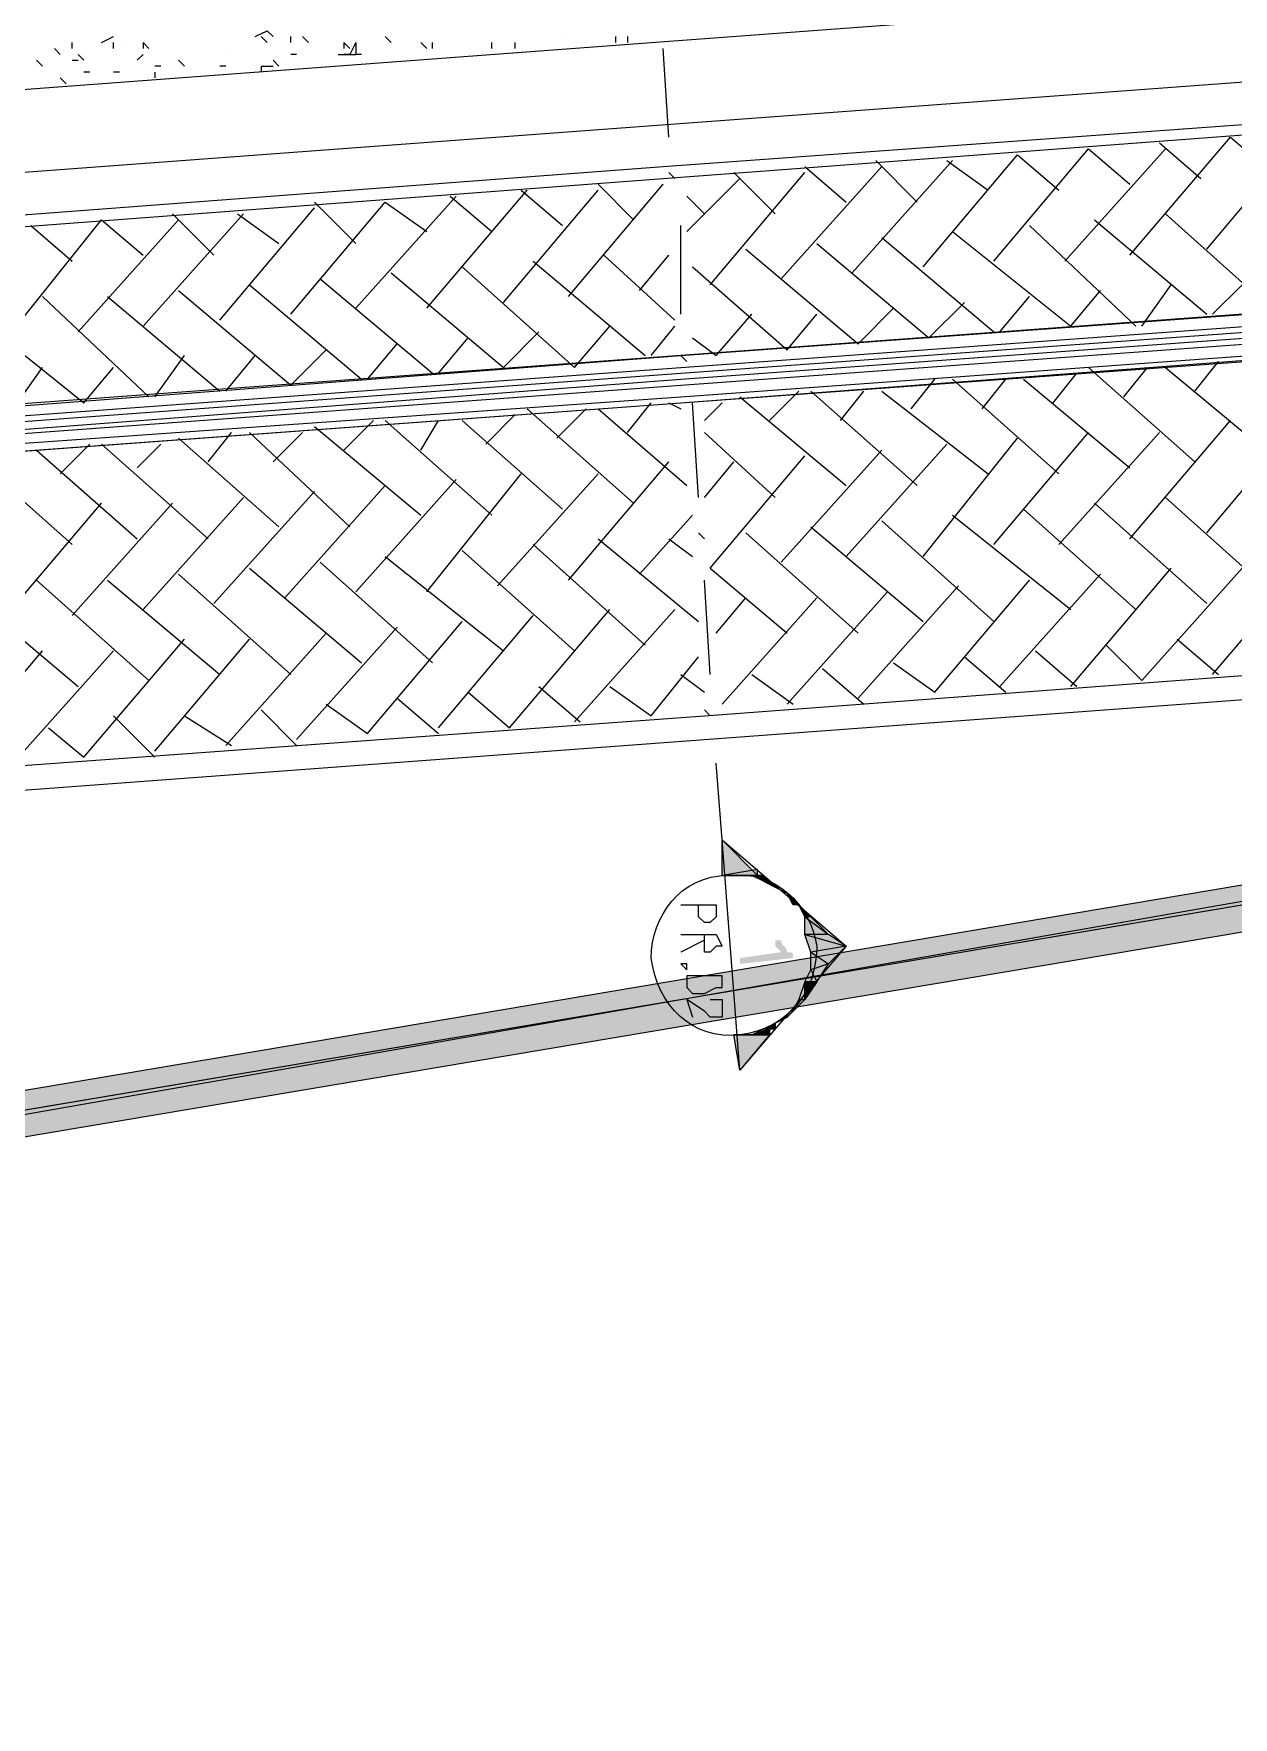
# Model space of a CAD drawing. Header units: millimetres. Extents: x 2928 to 3112, y 1220 to 1280.
# Drawn here: x 3000.504 to 3001.181, y 1261.519 to 1262.469 of the extents above; entities that cross this region are included whole.
import ezdxf

# ---------------------------------------------------------------- set-up
doc = ezdxf.new("R2010")
doc.units = ezdxf.units.MM

msp = doc.modelspace()

# ---------------------------------------------------------------- hatches: boundary and pattern name
at = {"true_color": 0xdd0000}
h = msp.add_hatch(color=12, dxfattribs=at)
h.paths.add_polyline_path([(3002.98886, 1267.45733), (3002.96553, 1267.46066), (3002.68219, 1262.21392)])
h.paths.add_polyline_path([(3002.96553, 1267.46066), (3002.68219, 1262.21392), (3002.65886, 1262.23725)])
h.paths.add_polyline_path([(3002.68219, 1262.21392), (3002.65886, 1262.23725), (2998.68214, 1261.54058)])
h.paths.add_polyline_path([(3002.65886, 1262.23725), (2998.68214, 1261.54058), (2998.7088, 1261.57058)])
h.paths.add_polyline_path([(2998.68214, 1261.54058), (2998.7088, 1261.57058), (2998.98881, 1266.80065)])
h.paths.add_polyline_path([(2998.7088, 1261.57058), (2998.98881, 1266.80065), (2999.01547, 1266.77732)])
h.paths.add_polyline_path([(2998.98881, 1266.80065), (2999.01547, 1266.77732), (3002.97553, 1267.47066)])
h.paths.add_polyline_path([(2999.01547, 1266.77732), (3002.97553, 1267.47066), (3002.97886, 1267.44733)])
at = {"true_color": 0x000007}
h = msp.add_hatch(color=7, dxfattribs=at)
h.paths.add_polyline_path([(3000.89217, 1262.01392), (3000.91217, 1261.99392), (3000.89217, 1261.99392)])
h.paths.add_polyline_path([(3000.91217, 1261.99392), (3000.89217, 1261.99392), (3000.90217, 1261.99392)])
for points in [[(3000.89217, 1261.99392), (3000.91217, 1261.99392), (3000.91217, 1261.99725)], [(3000.92884, 1261.98392), (3000.9355, 1261.97725), (3000.93217, 1261.97725)], [(3000.93884, 1261.93392), (3000.9455, 1261.93392), (3000.93884, 1261.92392)], [(3000.90884, 1261.90392), (3000.91884, 1261.90725), (3000.91884, 1261.90392)]]:
    msp.add_hatch(color=7, dxfattribs=at).paths.add_polyline_path(points)
h = msp.add_hatch(color=7, dxfattribs=at)
h.paths.add_polyline_path([(3000.9155, 1261.99392), (3000.90884, 1261.99392), (3000.91884, 1261.99058)])
h.paths.add_polyline_path([(3000.90884, 1261.99392), (3000.91884, 1261.99058), (3000.9155, 1261.99058)])
h = msp.add_hatch(color=7, dxfattribs=at)
h.paths.add_polyline_path([(3000.92217, 1261.98725), (3000.9155, 1261.99058)])
h.paths.add_polyline_path([(3000.92217, 1261.98725), (3000.9155, 1261.99058), (3000.91884, 1261.99058)])
h = msp.add_hatch(color=7, dxfattribs=at)
h.paths.add_polyline_path([(3000.94217, 1261.97058), (3000.9355, 1261.97725)])
h.paths.add_polyline_path([(3000.9355, 1261.97725), (3000.94217, 1261.97058), (3000.93884, 1261.97058)])
h = msp.add_hatch(color=7, dxfattribs=at)
h.paths.add_polyline_path([(3000.94217, 1261.97058), (3000.93884, 1261.97058), (3000.95217, 1261.96058)])
h.paths.add_polyline_path([(3000.93884, 1261.97058), (3000.95217, 1261.96058), (3000.93884, 1261.96058)])
h = msp.add_hatch(color=7, dxfattribs=at)
edge = h.paths.add_edge_path()
edge.add_line((3000.90217, 1261.94392), (3000.90217, 1261.94725))
edge.add_line((3000.90217, 1261.94725), (3000.9255, 1261.95058))
edge.add_spline(control_points=[(3000.9255, 1261.95058), (3000.9255, 1261.95058), (3000.9255, 1261.95058), (3000.92217, 1261.95392), (3000.92217, 1261.95392), (3000.92217, 1261.95392), (3000.92217, 1261.95392), (3000.92217, 1261.95725)], knot_values=[0, 0, 0, 0, 0.125, 0.125, 0.125, 0.125, 1, 1, 1, 1], degree=3, periodic=0)
edge.add_line((3000.92217, 1261.95725), (3000.9255, 1261.95725))
edge.add_spline(control_points=[(3000.9255, 1261.95725), (3000.9255, 1261.95392), (3000.92884, 1261.95392), (3000.92884, 1261.95058), (3000.92884, 1261.95058), (3000.93217, 1261.95058), (3000.93217, 1261.95058), (3000.93217, 1261.94725)], knot_values=[0, 0, 0, 0, 0.125, 0.125, 0.125, 0.125, 1, 1, 1, 1], degree=3, periodic=0)
edge.add_line((3000.93217, 1261.94725), (3000.90217, 1261.94392))
h = msp.add_hatch(color=7, dxfattribs=at)
h.paths.add_polyline_path([(3000.95217, 1261.96058), (3000.93884, 1261.96058), (3000.96217, 1261.95392)])
h.paths.add_polyline_path([(3000.93884, 1261.96058), (3000.96217, 1261.95392), (3000.94217, 1261.95058)])
h = msp.add_hatch(color=7, dxfattribs=at)
h.paths.add_polyline_path([(3000.96217, 1261.95392), (3000.94217, 1261.95058), (3000.95217, 1261.94392)])
h.paths.add_polyline_path([(3000.94217, 1261.95058), (3000.95217, 1261.94392), (3000.94217, 1261.94058)])
h = msp.add_hatch(color=7, dxfattribs=at)
h.paths.add_polyline_path([(3000.95217, 1261.94392), (3000.94217, 1261.94058), (3000.9455, 1261.93392)])
h.paths.add_polyline_path([(3000.94217, 1261.94058), (3000.9455, 1261.93392), (3000.93884, 1261.93392)])
h = msp.add_hatch(color=7, dxfattribs=at)
h.paths.add_polyline_path([(3000.93884, 1261.93392), (3000.9355, 1261.92392), (3000.93884, 1261.92392)])
h.paths.add_polyline_path([(3000.9355, 1261.92392), (3000.93884, 1261.92392), (3000.93217, 1261.91725)])
h = msp.add_hatch(color=7, dxfattribs=at)
h.paths.add_polyline_path([(3000.92217, 1261.90725), (3000.9155, 1261.90725), (3000.91884, 1261.90725)])
h.paths.add_polyline_path([(3000.9155, 1261.90725), (3000.91884, 1261.90725), (3000.90884, 1261.90392)])
h = msp.add_hatch(color=7, dxfattribs=at)
h.paths.add_polyline_path([(3000.92217, 1261.91058), (3000.92217, 1261.90725)])
h.paths.add_polyline_path([(3000.92217, 1261.91058), (3000.92217, 1261.90725), (3000.9155, 1261.90725)])
h = msp.add_hatch(color=7, dxfattribs=at)
h.paths.add_polyline_path([(3000.90884, 1261.90392), (3000.89884, 1261.90392), (3000.91884, 1261.90392)])
h.paths.add_polyline_path([(3000.89884, 1261.90392), (3000.91884, 1261.90392), (3000.90217, 1261.88392)])

# ---------------------------------------------------------------- linework, layer by layer
at = {"color": 7, "linetype": 'Continuous', "lineweight": 5, "true_color": 0x000007}
msp.add_lwpolyline([(2999.00214, 1266.79065), (3002.97886, 1267.46066), (3002.66886, 1262.22725), (2998.69547, 1261.55724)], dxfattribs=at)
at = {"color": 252, "linetype": 'Continuous', "lineweight": 5, "true_color": 0x989898}
for points in [[(3000.5255, 1266.90065), (2999.21881, 1266.80732), (2999.00214, 1266.79065), (2999.01881, 1266.58065), (2999.35881, 1261.95725), (3000.88217, 1262.07059), (3002.40886, 1262.18392), (3002.06885, 1266.80399), (3002.05218, 1267.01399), (3001.83885, 1266.99732)], [(3000.52883, 1266.88732), (2999.22548, 1266.79065), (2999.01881, 1266.77732), (2999.03214, 1266.57398), (2999.37215, 1261.97392), (3000.88217, 1262.08392), (3002.39219, 1262.19725), (3002.05552, 1266.79732), (3002.03885, 1266.99732), (3001.83218, 1266.98399)], [(2999.44215, 1266.50398), (2999.75215, 1262.30392), (3000.85883, 1262.38726), (3001.96552, 1262.47059), (3001.65885, 1266.66398), (3000.54883, 1266.58398)], [(2996.73878, 1254.68381), (3002.65553, 1256.53051), (3002.58219, 1260.7139), (3002.66886, 1262.22725), (2998.69547, 1261.55724), (2997.14878, 1261.29724)]]:
    msp.add_lwpolyline(points, close=True, dxfattribs=at)
at = {"color": 7, "linetype": 'Continuous', "lineweight": 9, "true_color": 0x000007}
for points in [[(3000.54883, 1266.58065), (2999.44881, 1266.50065), (2999.75549, 1262.31059), (3000.85883, 1262.39392), (3001.96218, 1262.47392), (3001.65218, 1266.66065)], [(3000.55216, 1266.55398), (2999.47548, 1266.47398), (2999.77882, 1262.33726), (3000.8555, 1262.41726), (3001.93552, 1262.49726), (3001.62885, 1266.63398)], [(3000.5555, 1266.50732), (2999.52548, 1266.43065), (2999.82549, 1262.38726), (3000.85217, 1262.46392), (3001.88218, 1262.54059), (3001.58551, 1266.58065)], [(3000.90217, 1261.88392), (3000.89217, 1262.01392), (3000.96217, 1261.95392)], [(3000.87217, 1261.94392), (3000.86883, 1261.94392), (3000.87217, 1261.94058)], [(3000.89217, 1261.93392), (3000.89217, 1261.93725), (3000.8855, 1261.93725), (3000.88217, 1261.93725), (3000.88217, 1261.93725), (3000.8755, 1261.93725), (3000.87217, 1261.93725), (3000.87217, 1261.93392), (3000.87217, 1261.93058), (3000.87217, 1261.93058), (3000.8755, 1261.92725), (3000.88217, 1261.92725), (3000.88217, 1261.92725), (3000.88883, 1261.93058), (3000.89217, 1261.93058)]]:
    msp.add_lwpolyline(points, close=True, dxfattribs=at)
at = {"color": 7, "linetype": 'Continuous', "lineweight": -2, "true_color": 0x000007}
for points in [[(2999.53548, 1263.60727), (2999.64215, 1262.17059), (3000.86883, 1262.26059), (3002.09552, 1262.35059), (3001.99218, 1263.76728)], [(3002.04552, 1262.37392), (3000.86883, 1262.28725), (2999.68882, 1262.20059)]]:
    msp.add_lwpolyline(points, dxfattribs=at)
at = {"color": 92, "linetype": 'Continuous', "lineweight": 5, "true_color": 0x00b800}
for points in [[(3000.54216, 1262.46392), (3000.54883, 1262.46726), (3000.54883, 1262.46726)], [(3000.62883, 1262.46726), (3000.6355, 1262.47059), (3000.6355, 1262.47059)], [(3000.6355, 1262.46392), (3000.63216, 1262.46726), (3000.63216, 1262.46726)], [(3000.6355, 1262.47059), (3000.63883, 1262.46726), (3000.63883, 1262.46726)], [(3000.64883, 1262.46392), (3000.64883, 1262.46726), (3000.64883, 1262.46726)], [(3000.65883, 1262.46392), (3000.6555, 1262.46726), (3000.6555, 1262.46726)], [(3000.7055, 1262.46392), (3000.70217, 1262.46726), (3000.70217, 1262.46726)], [(3000.83217, 1262.46392), (3000.83217, 1262.46726), (3000.83217, 1262.46726)], [(3000.83883, 1262.46726), (3000.83883, 1262.46392), (3000.83883, 1262.46392)], [(3000.83883, 1262.46726), (3000.83883, 1262.46392), (3000.83883, 1262.46392)], [(3000.51883, 1262.45726), (3000.5155, 1262.46059), (3000.5155, 1262.46059)], [(3000.5255, 1262.46059), (3000.5255, 1262.46392), (3000.5255, 1262.46392)], [(3000.52883, 1262.45726), (3000.53216, 1262.45392), (3000.53216, 1262.45392)], [(3000.54883, 1262.46059), (3000.54883, 1262.46392), (3000.54883, 1262.46392)], [(3000.56216, 1262.45392), (3000.5655, 1262.45726), (3000.5655, 1262.45726)], [(3000.5655, 1262.46392), (3000.56883, 1262.46059), (3000.56883, 1262.46059)], [(3000.5655, 1262.46392), (3000.5655, 1262.46059), (3000.5655, 1262.46059)], [(3000.65216, 1262.45726), (3000.64883, 1262.45726), (3000.64883, 1262.45726)], [(3000.6755, 1262.45726), (3000.67883, 1262.45726), (3000.67883, 1262.45726)], [(3000.67883, 1262.46392), (3000.68217, 1262.46059), (3000.68217, 1262.46059)], [(3000.67883, 1262.46392), (3000.67883, 1262.46059), (3000.67883, 1262.46059)], [(3000.67883, 1262.45726), (3000.6855, 1262.45726), (3000.6855, 1262.45726)], [(3000.68217, 1262.45726), (3000.67883, 1262.45726), (3000.67883, 1262.45726)], [(3000.6855, 1262.46392), (3000.68217, 1262.45726), (3000.68217, 1262.45726)], [(3000.6855, 1262.46392), (3000.6855, 1262.45726), (3000.6855, 1262.45726)], [(3000.68883, 1262.45726), (3000.6855, 1262.45726), (3000.6855, 1262.45726)], [(3000.7255, 1262.46059), (3000.72217, 1262.46392), (3000.72217, 1262.46392)], [(3000.72883, 1262.46059), (3000.72883, 1262.46392), (3000.72883, 1262.46392)], [(3000.76217, 1262.46059), (3000.76217, 1262.46392), (3000.76217, 1262.46392)], [(3000.7755, 1262.46059), (3000.7755, 1262.46392), (3000.7755, 1262.46392)], [(3000.50883, 1262.45059), (3000.5055, 1262.45392), (3000.5055, 1262.45392)], [(3000.5255, 1262.45392), (3000.52883, 1262.45392), (3000.52883, 1262.45392)], [(3000.5355, 1262.44726), (3000.53216, 1262.44726), (3000.53216, 1262.44726)], [(3000.55216, 1262.44726), (3000.54883, 1262.44726), (3000.54883, 1262.44726)], [(3000.5755, 1262.45059), (3000.57216, 1262.45059), (3000.57216, 1262.45059)], [(3000.57216, 1262.44726), (3000.57216, 1262.44392), (3000.57216, 1262.44392)], [(3000.57216, 1262.44726), (3000.57216, 1262.44392), (3000.57216, 1262.44392)], [(3000.58883, 1262.45059), (3000.5855, 1262.45392), (3000.5855, 1262.45392)], [(3000.61216, 1262.45059), (3000.60883, 1262.45059), (3000.60883, 1262.45059)], [(3000.63216, 1262.45059), (3000.63883, 1262.45059), (3000.63883, 1262.45059)], [(3000.63216, 1262.45059), (3000.63216, 1262.44726), (3000.63216, 1262.44726)], [(3000.64216, 1262.45059), (3000.63883, 1262.45392), (3000.63883, 1262.45392)], [(3000.52216, 1262.44059), (3000.51883, 1262.44392), (3000.51883, 1262.44392)]]:
    msp.add_lwpolyline(points, dxfattribs=at)
for points in [[(3000.80217, 1262.46726), (3000.80217, 1262.46726)], [(3000.83883, 1262.46726), (3000.83883, 1262.46726)], [(3000.5255, 1262.45726), (3000.5255, 1262.45726)], [(3000.5555, 1262.46392), (3000.5555, 1262.46392)], [(3000.6155, 1262.45726), (3000.6155, 1262.45726)], [(3000.57216, 1262.44726), (3000.57216, 1262.44726)]]:
    msp.add_lwpolyline(points, close=True, dxfattribs=at)
at = {"color": 7, "linetype": 'Continuous', "lineweight": 9, "true_color": 0x000007}
for points in [[(3000.86217, 1262.41059), (3000.85883, 1262.46059), (3000.85883, 1262.46059)], [(3000.8655, 1262.38726), (3000.86217, 1262.39059), (3000.86217, 1262.39059)], [(3000.86883, 1262.31059), (3000.86883, 1262.36059), (3000.86883, 1262.36059)], [(3000.87217, 1262.28392), (3000.86883, 1262.28725), (3000.86883, 1262.28725)], [(3000.87883, 1262.20725), (3000.8755, 1262.26059), (3000.8755, 1262.26059)], [(3000.88217, 1262.18392), (3000.87883, 1262.18725), (3000.87883, 1262.18725)], [(3000.8855, 1262.10725), (3000.88217, 1262.16059), (3000.88217, 1262.16059)], [(3000.8855, 1262.08392), (3000.88217, 1262.08725), (3000.88217, 1262.08725)], [(3000.89217, 1262.01392), (3000.88883, 1262.05725), (3000.88883, 1262.05725)], [(3000.86883, 1261.97725), (3000.88883, 1261.97725), (3000.88883, 1261.97058), (3000.88883, 1261.97058), (3000.8855, 1261.96725), (3000.8855, 1261.96725), (3000.88217, 1261.96725), (3000.88217, 1261.96725), (3000.87883, 1261.97058), (3000.87883, 1261.97725)], [(3000.86883, 1261.96058), (3000.88883, 1261.96058), (3000.89217, 1261.95392), (3000.88883, 1261.95392), (3000.8855, 1261.95058), (3000.8855, 1261.95058), (3000.88217, 1261.95058), (3000.88217, 1261.95392), (3000.88217, 1261.95392), (3000.88217, 1261.96058)], [(3000.88217, 1261.95725), (3000.86883, 1261.95058), (3000.86883, 1261.95058)], [(3000.8855, 1261.92392), (3000.88883, 1261.92392), (3000.89217, 1261.92392), (3000.89217, 1261.92058), (3000.89217, 1261.92058), (3000.89217, 1261.91725), (3000.89217, 1261.91392), (3000.88883, 1261.91392), (3000.8855, 1261.91392), (3000.8855, 1261.91392), (3000.88217, 1261.91725), (3000.87217, 1261.92392), (3000.8755, 1261.91392)]]:
    msp.add_lwpolyline(points, dxfattribs=at)
at = {"color": 9, "linetype": 'Continuous', "lineweight": 5, "true_color": 0xbababa}
for points in [[(3001.12217, 1262.34392), (3001.17884, 1262.41059), (3001.17884, 1262.41059)], [(3001.16551, 1262.34726), (3001.21884, 1262.41059), (3001.21884, 1262.41059)], [(3001.17884, 1262.41059), (3001.20217, 1262.39059), (3001.20217, 1262.39059)], [(3001.0055, 1262.33726), (3001.05884, 1262.40059), (3001.05884, 1262.40059)], [(3001.0455, 1262.34059), (3001.09884, 1262.40392), (3001.09884, 1262.40392)], [(3001.05884, 1262.40059), (3001.08217, 1262.38059), (3001.08217, 1262.38059)], [(3001.0855, 1262.34059), (3001.14217, 1262.40392), (3001.14217, 1262.40392)], [(3001.09884, 1262.40392), (3001.12217, 1262.38392), (3001.12217, 1262.38392)], [(3001.13884, 1262.40726), (3001.16217, 1262.38726), (3001.16217, 1262.38726)], [(3000.8855, 1262.32726), (3000.93884, 1262.39059), (3000.93884, 1262.39059)], [(3000.89884, 1262.39059), (3000.92217, 1262.36726), (3000.92217, 1262.36726)], [(3000.9255, 1262.33059), (3000.98217, 1262.39392), (3000.98217, 1262.39392)], [(3000.93884, 1262.39392), (3000.96217, 1262.37392), (3000.96217, 1262.37392)], [(3000.9655, 1262.33392), (3001.02217, 1262.39726), (3001.02217, 1262.39726)], [(3000.97884, 1262.39726), (3001.00217, 1262.37392), (3001.00217, 1262.37392)], [(3001.01884, 1262.39726), (3001.04217, 1262.38059), (3001.04217, 1262.38059)], [(3000.7255, 1262.31392), (3000.78217, 1262.38059), (3000.78217, 1262.38059)], [(3000.76883, 1262.31726), (3000.82217, 1262.38059), (3000.82217, 1262.38059)], [(3000.77883, 1262.38059), (3000.80217, 1262.36059), (3000.80217, 1262.36059)], [(3000.8055, 1262.32059), (3000.85883, 1262.38392), (3000.85883, 1262.38392)], [(3000.82217, 1262.38392), (3000.84217, 1262.36392), (3000.84217, 1262.36392)], [(3000.87217, 1262.35726), (3000.90217, 1262.38726), (3000.90217, 1262.38726)], [(2999.68882, 1262.19725), (3000.86883, 1262.28725), (3002.05552, 1262.37392)], [(3000.60883, 1262.30726), (3000.66217, 1262.37059), (3000.66217, 1262.37059)], [(3000.64883, 1262.31059), (3000.70217, 1262.37392), (3000.70217, 1262.37392)], [(3000.66217, 1262.37392), (3000.6855, 1262.35059), (3000.6855, 1262.35059)], [(3000.6855, 1262.31392), (3000.74217, 1262.37726), (3000.74217, 1262.37726)], [(3000.70217, 1262.37392), (3000.7255, 1262.35726), (3000.7255, 1262.35726)], [(3000.73883, 1262.37726), (3000.76217, 1262.35726), (3000.76217, 1262.35726)], [(3000.87217, 1262.37726), (3000.88217, 1262.36726), (3000.88217, 1262.36726)], [(2999.68882, 1262.19392), (3000.86883, 1262.28059), (3002.05885, 1262.36726)], [(2999.68882, 1262.19059), (3000.86883, 1262.27725), (3002.05885, 1262.36392)], [(2999.68882, 1262.18392), (3000.86883, 1262.27392), (3002.05885, 1262.36059)], [(3000.48883, 1262.29726), (3000.54216, 1262.36392), (3000.54216, 1262.36392)], [(3000.50216, 1262.36059), (3000.5255, 1262.34059), (3000.5255, 1262.34059)], [(3000.52883, 1262.30059), (3000.5855, 1262.36392), (3000.5855, 1262.36392)], [(3000.54216, 1262.36392), (3000.5655, 1262.34392), (3000.5655, 1262.34392)], [(3000.5655, 1262.30392), (3000.62216, 1262.36726), (3000.62216, 1262.36726)], [(3000.58216, 1262.36726), (3000.6055, 1262.34392), (3000.6055, 1262.34392)], [(3000.61883, 1262.36726), (3000.64216, 1262.35059), (3000.64216, 1262.35059)], [(3001.0655, 1262.36059), (3001.1255, 1262.30392), (3001.1255, 1262.30392)], [(3001.10217, 1262.36392), (3001.16551, 1262.31059), (3001.16551, 1262.31059)], [(3001.14217, 1262.36726), (3001.20551, 1262.31059), (3001.20551, 1262.31059)], [(2999.68882, 1262.18392), (3000.86883, 1262.27059), (3002.05885, 1262.35726)], [(3000.98217, 1262.35392), (3001.0455, 1262.30059), (3001.0455, 1262.30059)], [(3001.02217, 1262.35726), (3001.08884, 1262.30392), (3001.08884, 1262.30392)], [(2999.68882, 1262.18059), (3000.86883, 1262.26392), (3002.05885, 1262.35059)], [(2999.68882, 1262.17392), (3000.86883, 1262.26059), (3002.05885, 1262.35059)], [(3000.8255, 1262.34392), (3000.8655, 1262.30726), (3000.8655, 1262.30726)], [(3000.8455, 1262.32392), (3000.86217, 1262.34392), (3000.86217, 1262.34392)], [(3000.9055, 1262.34726), (3000.96884, 1262.29392), (3000.96884, 1262.29392)], [(3000.9455, 1262.35059), (3001.00884, 1262.29726), (3001.00884, 1262.29726)], [(3000.7055, 1262.33392), (3000.76883, 1262.28059), (3000.76883, 1262.28059)], [(3000.7455, 1262.33726), (3000.80883, 1262.28059), (3000.80883, 1262.28059)], [(3000.7855, 1262.34059), (3000.84883, 1262.28725), (3000.84883, 1262.28725)], [(3000.8755, 1262.33726), (3000.92884, 1262.29059), (3000.92884, 1262.29059)], [(3000.5855, 1262.32392), (3000.64883, 1262.27059), (3000.64883, 1262.27059)], [(3000.6255, 1262.32726), (3000.68883, 1262.27392), (3000.68883, 1262.27392)], [(3000.6655, 1262.33059), (3000.72883, 1262.27725), (3000.72883, 1262.27725)], [(3001.08884, 1262.30392), (3001.1055, 1262.32392), (3001.1055, 1262.32392)], [(3001.12884, 1262.30392), (3001.14551, 1262.32726), (3001.14551, 1262.32726)], [(3001.16884, 1262.31059), (3001.18551, 1262.32726), (3001.18551, 1262.32726)], [(3000.4655, 1262.31392), (3000.53216, 1262.26059), (3000.53216, 1262.26059)], [(3000.50883, 1262.32059), (3000.56883, 1262.26392), (3000.56883, 1262.26392)], [(3000.5455, 1262.32059), (3000.60883, 1262.26725), (3000.60883, 1262.26725)], [(3000.96884, 1262.29392), (3000.98884, 1262.31392), (3000.98884, 1262.31392)], [(3001.00884, 1262.29726), (3001.02884, 1262.31726), (3001.02884, 1262.31726)], [(3001.04884, 1262.30059), (3001.0655, 1262.32059), (3001.0655, 1262.32059)], [(3000.80883, 1262.28059), (3000.82883, 1262.30392), (3000.82883, 1262.30392)], [(3000.85217, 1262.28725), (3000.8655, 1262.30392), (3000.8655, 1262.30392)], [(3000.88883, 1262.28725), (3000.90884, 1262.31059), (3000.90884, 1262.31059)], [(3000.92884, 1262.29059), (3000.9455, 1262.31059), (3000.9455, 1262.31059)], [(3000.69217, 1262.27392), (3000.70883, 1262.29392), (3000.70883, 1262.29392)], [(3000.73217, 1262.27725), (3000.74883, 1262.29726), (3000.74883, 1262.29726)], [(3000.76883, 1262.28059), (3000.78883, 1262.30059), (3000.78883, 1262.30059)], [(3000.8755, 1262.29726), (3000.88883, 1262.28725), (3000.88883, 1262.28725)], [(3000.57216, 1262.26392), (3000.58883, 1262.28725), (3000.58883, 1262.28725)], [(3000.61216, 1262.26725), (3000.62883, 1262.28725), (3000.62883, 1262.28725)], [(3000.64883, 1262.27059), (3000.66883, 1262.29059), (3000.66883, 1262.29059)], [(3000.49216, 1262.25725), (3000.50883, 1262.28059), (3000.50883, 1262.28059)], [(3000.53216, 1262.26059), (3000.54883, 1262.28059), (3000.54883, 1262.28059)], [(3001.07884, 1262.26059), (3001.09217, 1262.27725), (3001.09217, 1262.27725)], [(3001.09884, 1262.28059), (3001.15884, 1262.22725), (3001.15884, 1262.22725)], [(3001.11884, 1262.26392), (3001.13217, 1262.28059), (3001.13217, 1262.28059)], [(3001.14217, 1262.28059), (3001.20217, 1262.23059), (3001.20217, 1262.23059)], [(3001.15884, 1262.26725), (3001.17217, 1262.28392), (3001.17217, 1262.28392)], [(3000.91884, 1262.25059), (3000.9355, 1262.26725), (3000.9355, 1262.26725)], [(3000.94217, 1262.26725), (3001.00217, 1262.21392), (3001.00217, 1262.21392)], [(3000.95884, 1262.25059), (3000.97217, 1262.26725), (3000.97217, 1262.26725)], [(3000.98217, 1262.26725), (3001.04217, 1262.22059), (3001.04217, 1262.22059)], [(3000.99884, 1262.25725), (3001.01217, 1262.27392), (3001.01217, 1262.27392)], [(3001.02217, 1262.27392), (3001.08217, 1262.22059), (3001.08217, 1262.22059)], [(3001.03884, 1262.25725), (3001.05217, 1262.27392), (3001.05217, 1262.27392)], [(3001.06217, 1262.27392), (3001.12217, 1262.22392), (3001.12217, 1262.22392)], [(3000.78217, 1262.25725), (3000.84217, 1262.20392), (3000.84217, 1262.20392)], [(3000.79883, 1262.24059), (3000.8155, 1262.25725), (3000.8155, 1262.25725)], [(3000.82217, 1262.25725), (3000.87217, 1262.21392), (3000.87217, 1262.21392)], [(3000.83883, 1262.24392), (3000.85217, 1262.26059), (3000.85217, 1262.26059)], [(3000.86217, 1262.26059), (3000.86883, 1262.25725), (3000.86883, 1262.25725)], [(3000.88217, 1262.25059), (3000.89217, 1262.26059), (3000.89217, 1262.26059)], [(3000.90217, 1262.26392), (3000.96217, 1262.21392), (3000.96217, 1262.21392)], [(3000.66217, 1262.24725), (3000.72217, 1262.19725), (3000.72217, 1262.19725)], [(3000.67883, 1262.23392), (3000.6955, 1262.25059), (3000.6955, 1262.25059)], [(3000.70217, 1262.25059), (3000.76217, 1262.19725), (3000.76217, 1262.19725)], [(3000.72217, 1262.23392), (3000.73217, 1262.25059), (3000.73217, 1262.25059)], [(3000.7455, 1262.25059), (3000.80217, 1262.20059), (3000.80217, 1262.20059)], [(3000.75883, 1262.23725), (3000.7755, 1262.25392), (3000.7755, 1262.25392)], [(3001.12217, 1262.18392), (3001.17884, 1262.25059), (3001.17884, 1262.25059)], [(3001.16551, 1262.18725), (3001.21884, 1262.25059), (3001.21884, 1262.25059)], [(3000.51883, 1262.22059), (3000.5355, 1262.23725), (3000.5355, 1262.23725)], [(3000.54216, 1262.23725), (3000.60216, 1262.18392), (3000.60216, 1262.18392)], [(3000.56216, 1262.22392), (3000.5755, 1262.23725), (3000.5755, 1262.23725)], [(3000.5855, 1262.24059), (3000.64216, 1262.19059), (3000.64216, 1262.19059)], [(3000.60216, 1262.22725), (3000.6155, 1262.24392), (3000.6155, 1262.24392)], [(3000.6255, 1262.24392), (3000.68217, 1262.19059), (3000.68217, 1262.19059)], [(3000.63883, 1262.22725), (3000.6555, 1262.24392), (3000.6555, 1262.24392)], [(3000.88217, 1262.24392), (3000.92217, 1262.20725), (3000.92217, 1262.20725)], [(3000.96217, 1262.17392), (3001.01884, 1262.23725), (3001.01884, 1262.23725)], [(3001.0055, 1262.17392), (3001.05884, 1262.24059), (3001.05884, 1262.24059)], [(3001.0455, 1262.18059), (3001.09884, 1262.24392), (3001.09884, 1262.24392)], [(3001.08217, 1262.18059), (3001.13884, 1262.24392), (3001.13884, 1262.24392)], [(3000.4655, 1262.23392), (3000.5255, 1262.18059), (3000.5255, 1262.18059)], [(3000.5055, 1262.23392), (3000.56216, 1262.18392), (3000.56216, 1262.18392)], [(3000.8855, 1262.16725), (3000.93884, 1262.23059), (3000.93884, 1262.23059)], [(3000.9255, 1262.17059), (3000.98217, 1262.23392), (3000.98217, 1262.23392)], [(3000.7255, 1262.15392), (3000.77883, 1262.22059), (3000.77883, 1262.22059)], [(3000.7655, 1262.15725), (3000.82217, 1262.22059), (3000.82217, 1262.22059)], [(3000.8055, 1262.16059), (3000.86217, 1262.22725), (3000.86217, 1262.22725)], [(3000.88217, 1262.20725), (3000.89884, 1262.22725), (3000.89884, 1262.22725)], [(3000.6055, 1262.14725), (3000.66217, 1262.21059), (3000.66217, 1262.21059)], [(3000.6455, 1262.15059), (3000.70217, 1262.21392), (3000.70217, 1262.21392)], [(3000.6855, 1262.15392), (3000.74217, 1262.21725), (3000.74217, 1262.21725)], [(3000.4855, 1262.13725), (3000.54216, 1262.20392), (3000.54216, 1262.20392)], [(3000.5255, 1262.14059), (3000.58216, 1262.20392), (3000.58216, 1262.20392)], [(3000.5655, 1262.14392), (3000.62216, 1262.20725), (3000.62216, 1262.20725)], [(3001.06217, 1262.20059), (3001.1255, 1262.14392), (3001.1255, 1262.14392)], [(3001.10217, 1262.20392), (3001.16551, 1262.14725), (3001.16551, 1262.14725)], [(3001.14217, 1262.20725), (3001.20551, 1262.15059), (3001.20551, 1262.15059)], [(3000.8455, 1262.16392), (3000.8755, 1262.19725), (3000.8755, 1262.19725)], [(3000.94217, 1262.19059), (3001.0055, 1262.13725), (3001.0055, 1262.13725)], [(3000.98217, 1262.19392), (3001.0455, 1262.13725), (3001.0455, 1262.13725)], [(3001.02217, 1262.19725), (3001.08884, 1262.14392), (3001.08884, 1262.14392)], [(3000.7855, 1262.18059), (3000.84883, 1262.12392), (3000.84883, 1262.12392)], [(3000.82217, 1262.18392), (3000.87883, 1262.13725), (3000.87883, 1262.13725)], [(3000.86217, 1262.18392), (3000.8755, 1262.17392), (3000.8755, 1262.17392)], [(3000.9055, 1262.18725), (3000.96884, 1262.13059), (3000.96884, 1262.13059)], [(3000.6655, 1262.17059), (3000.72883, 1262.11392), (3000.72883, 1262.11392)], [(3000.70217, 1262.17392), (3000.76883, 1262.12059), (3000.76883, 1262.12059)], [(3000.7455, 1262.17725), (3000.80883, 1262.12059), (3000.80883, 1262.12059)], [(3001.16884, 1262.10725), (3001.22551, 1262.17392), (3001.22551, 1262.17392)], [(3000.5855, 1262.16392), (3000.64883, 1262.10725), (3000.64883, 1262.10725)], [(3000.6255, 1262.16725), (3000.68883, 1262.11392), (3000.68883, 1262.11392)], [(3000.8855, 1262.16725), (3000.92884, 1262.13059), (3000.92884, 1262.13059)], [(3001.04884, 1262.10059), (3001.1055, 1262.16392), (3001.1055, 1262.16392)], [(3001.08884, 1262.10059), (3001.14551, 1262.16725), (3001.14551, 1262.16725)], [(3001.12884, 1262.10392), (3001.18551, 1262.16725), (3001.18551, 1262.16725)], [(3000.4655, 1262.15392), (3000.52883, 1262.10059), (3000.52883, 1262.10059)], [(3000.5055, 1262.16059), (3000.56883, 1262.10392), (3000.56883, 1262.10392)], [(3000.5455, 1262.16059), (3000.60883, 1262.10725), (3000.60883, 1262.10725)], [(3000.92884, 1262.09059), (3000.9855, 1262.15392), (3000.9855, 1262.15392)], [(3000.96884, 1262.09392), (3001.0255, 1262.15725), (3001.0255, 1262.15725)], [(3001.01217, 1262.09725), (3001.0655, 1262.16059), (3001.0655, 1262.16059)], [(3000.77217, 1262.07725), (3000.82883, 1262.14392), (3000.82883, 1262.14392)], [(3000.80883, 1262.08059), (3000.8655, 1262.14392), (3000.8655, 1262.14392)], [(3000.88883, 1262.13059), (3000.9055, 1262.15059), (3000.9055, 1262.15059)], [(3000.89217, 1262.09059), (3000.9455, 1262.15059), (3000.9455, 1262.15059)], [(3000.65216, 1262.07059), (3000.70883, 1262.13392), (3000.70883, 1262.13392)], [(3000.69217, 1262.07392), (3000.7455, 1262.13725), (3000.7455, 1262.13725)], [(3000.73217, 1262.07725), (3000.7855, 1262.14059), (3000.7855, 1262.14059)], [(3000.53216, 1262.06058), (3000.58883, 1262.12725), (3000.58883, 1262.12725)], [(3000.57216, 1262.06392), (3000.6255, 1262.12725), (3000.6255, 1262.12725)], [(3000.61216, 1262.06725), (3000.66883, 1262.13059), (3000.66883, 1262.13059)], [(3001.10884, 1262.12392), (3001.12884, 1262.10392), (3001.12884, 1262.10392)], [(3001.14884, 1262.12725), (3001.17217, 1262.10725), (3001.17217, 1262.10725)], [(3000.45216, 1262.05392), (3000.50883, 1262.12059), (3000.50883, 1262.12059)], [(3000.49216, 1262.05725), (3000.54883, 1262.12059), (3000.54883, 1262.12059)], [(3000.85217, 1262.08392), (3000.87883, 1262.11725), (3000.87883, 1262.11725)], [(3000.98884, 1262.11392), (3001.01217, 1262.09725), (3001.01217, 1262.09725)], [(3001.02884, 1262.11725), (3001.05217, 1262.09725), (3001.05217, 1262.09725)], [(3001.06884, 1262.12059), (3001.09217, 1262.10059), (3001.09217, 1262.10059)], [(3000.86883, 1262.10725), (3000.88217, 1262.09725), (3000.88217, 1262.09725)], [(3000.90884, 1262.10725), (3000.93217, 1262.09059), (3000.93217, 1262.09059)], [(3000.94884, 1262.11059), (3000.97217, 1262.09059), (3000.97217, 1262.09059)], [(3000.74883, 1262.09725), (3000.77217, 1262.07725), (3000.77217, 1262.07725)], [(3000.78883, 1262.10059), (3000.81217, 1262.08059), (3000.81217, 1262.08059)], [(3000.82883, 1262.10059), (3000.85217, 1262.08392), (3000.85217, 1262.08392)], [(3000.63216, 1262.08725), (3000.65216, 1262.06725), (3000.65216, 1262.06725)], [(3000.66883, 1262.09059), (3000.69217, 1262.07392), (3000.69217, 1262.07392)], [(3000.70883, 1262.09392), (3000.73217, 1262.07392), (3000.73217, 1262.07392)], [(3000.51216, 1262.07725), (3000.53216, 1262.06058), (3000.53216, 1262.06058)], [(3000.54883, 1262.08392), (3000.57216, 1262.06058), (3000.57216, 1262.06058)], [(3000.58883, 1262.08392), (3000.6155, 1262.06725), (3000.6155, 1262.06725)]]:
    msp.add_lwpolyline(points, dxfattribs=at)
at = {"color": 12, "linetype": 'Continuous', "lineweight": -2, "true_color": 0xdd0000}
for points in [[(3002.68219, 1262.21392), (3002.65886, 1262.23725), (2998.68214, 1261.54058)], [(3002.65886, 1262.23725), (2998.68214, 1261.54058), (2998.7088, 1261.57058)]]:
    msp.add_lwpolyline(points, close=True, dxfattribs=at)
at = {"color": 7, "linetype": 'Continuous', "lineweight": -2, "true_color": 0x000007}
for points in [[(3000.89217, 1262.01392), (3000.91217, 1261.99392), (3000.89217, 1261.99392)], [(3000.89217, 1261.99392), (3000.91217, 1261.99392), (3000.91217, 1261.99725)], [(3000.91217, 1261.99392), (3000.89217, 1261.99392), (3000.90217, 1261.99392)], [(3000.91217, 1261.99392), (3000.90217, 1261.99392), (3000.9155, 1261.99392)], [(3000.90217, 1261.99392), (3000.9155, 1261.99392), (3000.90884, 1261.99392)], [(3000.9155, 1261.99392), (3000.90884, 1261.99392), (3000.91884, 1261.99058)], [(3000.90884, 1261.99392), (3000.91884, 1261.99058), (3000.9155, 1261.99058)], [(3000.92217, 1261.98725), (3000.92217, 1261.98725), (3000.9155, 1261.99058)], [(3000.92217, 1261.98725), (3000.9155, 1261.99058), (3000.91884, 1261.99058)], [(3000.92217, 1261.98725), (3000.92884, 1261.98392), (3000.92884, 1261.98392)], [(3000.92884, 1261.98392), (3000.9355, 1261.97725), (3000.93217, 1261.97725)], [(3000.94217, 1261.97058), (3000.9355, 1261.97725)], [(3000.9355, 1261.97725), (3000.94217, 1261.97058), (3000.93884, 1261.97058)], [(3000.94217, 1261.97058), (3000.93884, 1261.97058), (3000.95217, 1261.96058)], [(3000.93884, 1261.97058), (3000.95217, 1261.96058), (3000.93884, 1261.96058)], [(3000.95217, 1261.96058), (3000.93884, 1261.96058), (3000.96217, 1261.95392)], [(3000.93884, 1261.96058), (3000.96217, 1261.95392), (3000.94217, 1261.95058)], [(3000.96217, 1261.95392), (3000.94217, 1261.95058), (3000.95217, 1261.94392)], [(3000.94217, 1261.95058), (3000.95217, 1261.94392), (3000.94217, 1261.94058)], [(3000.95217, 1261.94392), (3000.94217, 1261.94058), (3000.9455, 1261.93392)], [(3000.93884, 1261.93392), (3000.9355, 1261.92392), (3000.93884, 1261.92392)], [(3000.94217, 1261.94058), (3000.9455, 1261.93392), (3000.93884, 1261.93392)], [(3000.93884, 1261.93392), (3000.9455, 1261.93392), (3000.93884, 1261.92392)], [(3000.9355, 1261.92392), (3000.93884, 1261.92392), (3000.93217, 1261.91725)], [(3000.92217, 1261.91058), (3000.92884, 1261.91392)], [(3000.92884, 1261.91392), (3000.92217, 1261.91058), (3000.92217, 1261.91058)], [(3000.93217, 1261.91725), (3000.92884, 1261.91392), (3000.92884, 1261.91392)], [(3000.9155, 1261.90725), (3000.91884, 1261.90725), (3000.90884, 1261.90392)], [(3000.90884, 1261.90392), (3000.91884, 1261.90725), (3000.91884, 1261.90392)], [(3000.92217, 1261.91058), (3000.92217, 1261.90725), (3000.9155, 1261.90725)], [(3000.92217, 1261.90725), (3000.9155, 1261.90725), (3000.91884, 1261.90725)], [(3000.92217, 1261.91058), (3000.92217, 1261.91058), (3000.92217, 1261.90725)], [(3000.90884, 1261.90392), (3000.89884, 1261.90392), (3000.91884, 1261.90392)], [(3000.89884, 1261.90392), (3000.91884, 1261.90392), (3000.90217, 1261.88392)]]:
    msp.add_lwpolyline(points, close=True, dxfattribs=at)
at = {"color": 7, "linetype": 'Continuous', "lineweight": 9, "true_color": 0x000007}
msp.add_open_spline([(3000.9455, 1261.95392), (3000.94217, 1261.97725), (3000.92217, 1261.99725), (3000.8955, 1261.99392), (3000.8955, 1261.99392), (3000.86883, 1261.99392), (3000.85217, 1261.97058), (3000.85217, 1261.94725), (3000.85217, 1261.94725), (3000.8555, 1261.92058), (3000.8755, 1261.90058), (3000.90217, 1261.90392), (3000.90217, 1261.90392), (3000.92884, 1261.90725), (3000.9455, 1261.92725), (3000.9455, 1261.95392)], degree=3, knots=[0, 0, 0, 0, 0.0625, 0.0625, 0.0625, 0.0625, 0.125, 0.125, 0.125, 0.125, 0.1875, 0.1875, 0.1875, 0.1875, 1, 1, 1, 1], dxfattribs=at)

doc.saveas('drawing.dxf')
